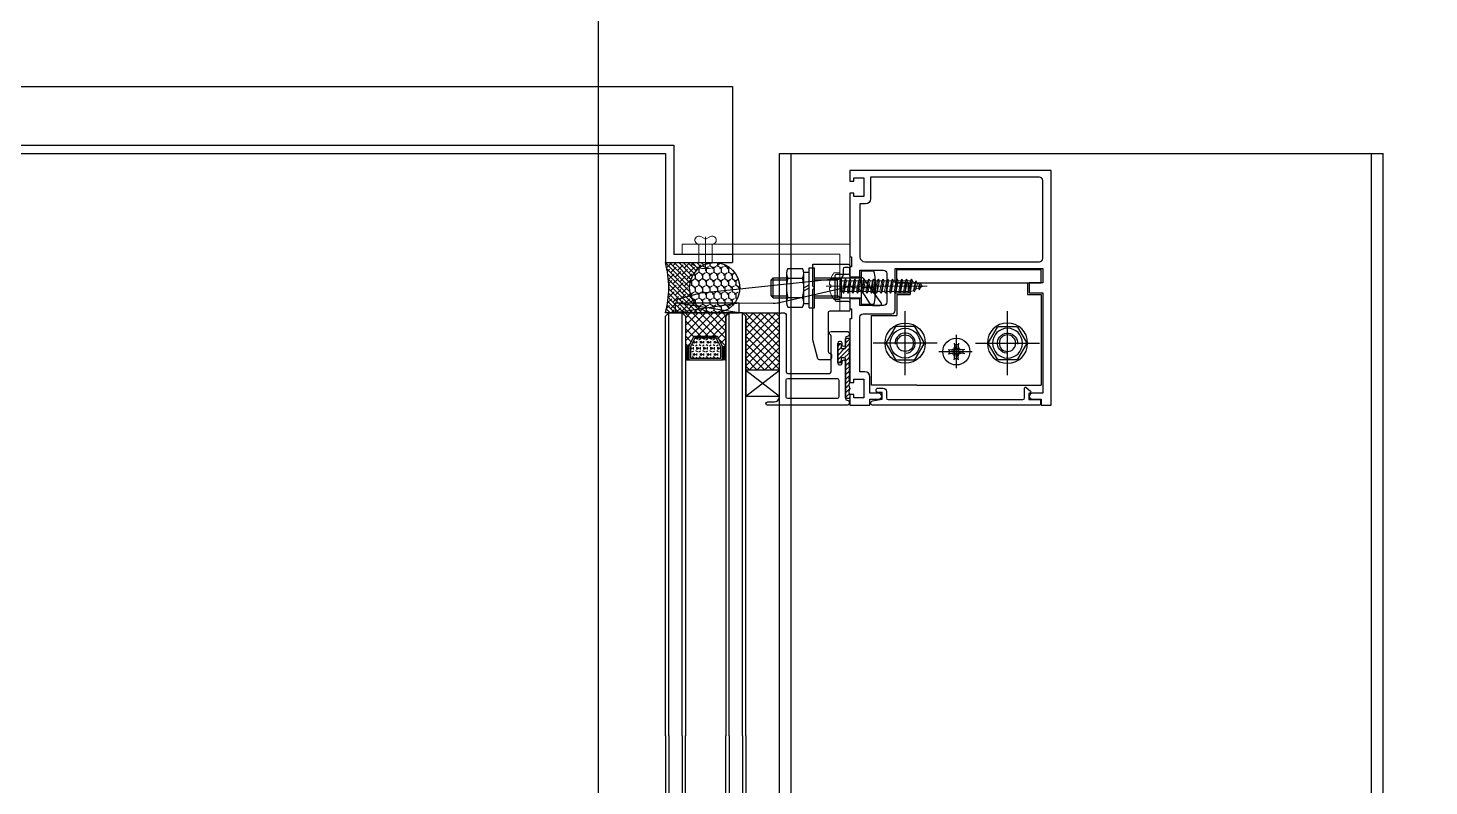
# Model space of a CAD drawing. Extents: x 6843040 to 15500510, y -6507076 to -4940511.
# Drawn here: x 7687788.1 to 7688205.8, y -6176292.4 to -6176066.5 of the extents above; entities that cross this region are included whole.
import ezdxf

# ---------------------------------------------------------------- set-up
doc = ezdxf.new("R2010")
doc.units = 0
doc.header["$LTSCALE"] = 1000
doc.header["$MEASUREMENT"] = 0
for name, pattern in [('CENTER', [50.800000000000004, 31.75, -6.35, 6.35, -6.35]), ('CONTINOUS', [0]), ('HIDDEN', [0.375, 0.25, -0.125])]:
    doc.linetypes.add(name, pattern=pattern)
for name, color, linetype in [('-07B2-附件', 8, 'Continuous'), ('1', 1, 'Continuous'), ('CENTER中心线层', 1, 'CENTER'), ('FASTENER紧固件', 2, 'Continuous'), ('FRSTENER紧固件', 2, 'Continuous'), ('GC', 3, 'Continuous'), ('LT-dim 20', 253, 'Continuous'), ('LT-dim 8', 253, 'Continuous'), ('LT-Fill-玻璃1', 14, 'Continuous'), ('LT-中线', 6, 'Continuous'), ('LT-玻璃', 4, 'Continuous'), ('LT-细线', 1, 'Continuous'), ('LT-铝板', 31, 'Continuous'), ('PJ', 25, 'Continuous'), ('XC', 61, 'Continuous'), ('ZX', 1, 'CENTER'), ('密封胶填充', 111, 'Continuous'), ('批荡层', 213, 'Continuous'), ('泡沫棒填充', 71, 'Continuous'), ('钢立柱规格布置', 2, 'Continuous')]:
    doc.layers.add(name, color=color, linetype=linetype)
for name, color, linetype, lineweight in [('002CEN', 1, 'CENTER', 13), ('003DOT', 253, 'HIDDEN', 13), ('009CON', 6, 'CONTINOUS', 15), ('LB', 31, 'CONTINOUS', 20)]:
    doc.layers.add(name, color=color, linetype=linetype, lineweight=lineweight)
pattern_1 = [(224.9999999999999, (1679562.560613633, -289717.7450616644), (0.2245064030267287, -0.2245064030267291), []), (314.9999999999999, (1679562.560613633, -289717.7450616644), (0.2245064030267291, 0.2245064030267286), [])]
pattern_2 = [(360, (1679562.560613633, -289717.7450616644), (9.680894054106727e-16, 1.0448594), [0.60325, -1.2065]), (119.9999999999999, (1679562.560613633, -289717.7450616644), (-0.9048747837829667, -0.5224296999999988), [0.6032499999999971, -1.206499999999994]), (59.99999999999992, (1679563.163863633, -289717.7450616644), (-0.9048747837829658, 0.5224297000000009), [0.60325, -1.2065])]
pattern_3 = [(224.9999999999999, (1679562.560613633, -289717.7450616644), (1.122532015133643, -1.122532015133645), []), (314.9999999999999, (1679562.560613633, -289717.7450616644), (1.122532015133645, 1.122532015133643), [])]

# ---------------------------------------------------------------- blocks, each defined once
blk = doc.blocks.new('LT-BLK-20221110170712', base_point=(70366.62048334633, 148976.2082412609))
at = {"layer": 'LT-铝板'}
blk.add_lwpolyline([(70377.32049983303, 148988.7082412522), (70366.82049983303, 148988.7082412522, 0.414213562373095), (70366.32049983303, 148988.2082412522), (70366.32049983303, 148986.2082412522, 0.414213562370964), (70366.82049983309, 148985.7082412522), (70370.32049983303, 148985.7082412522, -0.4142135623718773), (70370.82049983303, 148985.2082412522), (70370.82049983303, 148981.7082412522), (70370.82049983303, 148978.2082412522, -0.414213562373095), (70370.32049983303, 148977.7082412522), (70366.82049983303, 148977.7082412522, 0.414213562373095), (70366.32049983303, 148977.2082412522), (70366.32049983303, 148975.2082412522, 0.4142135623709637), (70366.82049983303, 148974.7082412522), (70372.32049983303, 148974.7082412522, -0.4142139954914797), (70372.82049983303, 148974.2082405128), (70372.82048282732, 148962.7082296237, -0.4142135623509851), (70372.32048282732, 148962.2082296237, 0.4142135623589767), (70371.82048282732, 148961.7082296237), (70371.82048282726, 148960.7082296237, 0.4142135623560463), (70372.32048282726, 148960.2082296237), (70375.32912417874, 148960.2082296237, 0.3394542588617528), (70375.81208709185, 148960.578820101), (70377.32048282726, 148966.2082296237), (70377.32049983303, 148981.2082412578), (70376.82049983303, 148981.7082412578), (70377.32049983303, 148982.2082412578)], format="xyb", close=True, dxfattribs=at)
blk = doc.blocks.new('LT-BLK-20221110170731', base_point=(70370.0773481904, 148951.2713370427))
at = {"layer": 'LT-铝板'}
for points in [[(70391.52048334572, 148949.7082412609, 0.414213562373095), (70391.02048334572, 148950.2082412609), (70389.02048334572, 148950.2082412609, -0.414213562373095), (70387.52048334572, 148951.7082412609), (70387.52048091497, 148976.208241261, 0.414213562373095), (70387.02048091497, 148976.708241261), (70386.02048091497, 148976.708241261, 0.414213562373095), (70385.52048091497, 148976.208241261), (70385.52048334572, 148959.2082412609, -0.414213562373095), (70385.02048334572, 148958.7082412609), (70372.62048334628, 148958.7082412609, -0.414213562373095), (70372.12048334628, 148959.2082412609), (70372.12048334628, 148969.8422158572, -0.2679491924311048), (70372.37048334628, 148970.2752285591, 0.267949192431174), (70372.62048334628, 148970.7082412609), (70372.62048334628, 148970.7082412609, 0.414213562373095), (70372.12048334628, 148971.2082412609), (70367.37048334628, 148971.2082412609, 0.414213562373095), (70366.62048334628, 148970.4582412609), (70366.62048334628, 148970.4582412609, 0.4025426732437422), (70367.34048334602, 148969.7088415011, -0.4025426732436533), (70367.82048334647, 148969.2092416613), (70367.82048334647, 148967.2082412609, 0.414213562373095), (70368.32048334647, 148966.7082412609, 0.414213562373095), (70368.82048334647, 148967.2082412609), (70368.82048334647, 148967.7082412609, -0.414213562373095), (70369.32048334647, 148968.2082412609), (70369.62048334628, 148968.2082412609, -0.4142135623733614), (70370.12048334628, 148967.7082412609), (70370.12048334628, 148961.7082412609, -0.414213562373095), (70369.62048334628, 148961.2082412609), (70369.32048334647, 148961.2082412609, -0.414213562373095), (70368.82048334647, 148961.7082412609), (70368.82048334647, 148962.2082412609, 0.414213562373095), (70368.32048334647, 148962.7082412609), (70368.32048334647, 148962.7082412609, 0.414213562373095), (70367.82048334647, 148962.2082412609), (70367.82048334647, 148951.2072408605, -0.4025426732437193), (70367.34048334602, 148950.7076410207, 0.4025426732436966), (70366.62048334628, 148949.9582412609, 0.414213562373095), (70367.37048334628, 148949.2082412609), (70391.02048334572, 148949.2082412609, 0.414213562373095)], [(70385.02047205158, 148951.2082412609, 0.414213562373095), (70385.52047205158, 148951.7082412609), (70385.52047205158, 148956.7082412609, 0.414213562373095), (70385.02047205158, 148957.2082412609), (70370.32048334647, 148957.2082412609, 0.4142135623730995), (70369.82048334647, 148956.7082412609), (70369.82048334647, 148951.7082412609, 0.414213562373095), (70370.32048334647, 148951.2082412609)]]:
    blk.add_lwpolyline(points, format="xyb", close=True, dxfattribs=at)
blk = doc.blocks.new('LT-BLK-20221110171121', base_point=(70395.52049771605, 148950.2080412609))
at = {"layer": '1'}
h = blk.add_hatch(dxfattribs=at)
h.set_pattern_fill('ANSI37', color=252, scale=0.5, angle=-180, style=0)
h.set_pattern_definition([(315, (70258.95784844276, 147994.0746522094), (-1.122532015133644, -1.122532015133645), []), (225, (70258.95784844276, 147994.0746522094), (-1.122532015133645, 1.122532015133644), [])])
h.paths.add_polyline_path([(70387.52049771603, 148973.7066654017), (70387.52049771603, 148956.7066654017), (70397.52049771603, 148956.7066654017), (70397.52049771603, 148973.7066654017)])
at = {"layer": '1', "color": 252}
for p, q in [((70397.52049771603, 148948.9066654017), (70387.52049771603, 148956.7066654017)), ((70397.52049771603, 148956.7066654017), (70387.52049771603, 148948.9066654017)), ((70397.52049771603, 148948.9066654017), (70387.52049771603, 148956.7066654017)), ((70397.52049771603, 148956.7066654017), (70387.52049771603, 148948.9066654017))]:
    blk.add_line(p, q, dxfattribs=at)
at = {"layer": 'LT-细线'}
for points in [[(70397.52049771603, 148972.7066654017), (70398.52049771603, 148973.7066654017), (70387.52049771603, 148973.7066654017)], [(70397.52049771603, 148972.7066654017), (70397.52049771603, 148948.9066654017), (70387.52049771603, 148948.9066654017), (70387.52049771603, 148973.7066654017)], [(70387.52049771603, 148956.7066654017), (70397.52049771603, 148956.7066654017)]]:
    blk.add_lwpolyline(points, dxfattribs=at)
blk = doc.blocks.new('LT-BLK-20221110170740', base_point=(70370.12048334633, 148964.708241261))
at = {"layer": 'LT-细线', "lineweight": 25}
blk.add_lwpolyline([(70366.52048334634, 148952.208241261), (70366.52048334634, 148951.4082412609, 0.414213562373095), (70366.72048334633, 148951.208241261), (70367.62048334634, 148951.208241261, 0.4142135623732163), (70367.82048334634, 148951.4082412609), (70367.82048334634, 148963.1582412609, -0.414213562373095), (70367.97048334633, 148963.308241261), (70369.02048334634, 148963.308241261, -0.4874037778461285), (70369.12048334634, 148963.1582412609), (70369.12048334634, 148961.958241261, 0.414213562373095), (70369.27048334634, 148961.808241261), (70369.97048334633, 148961.808241261, 0.414213562373095), (70370.12048334634, 148961.958241261), (70370.12048334634, 148967.458241261, 0.414213562373095), (70369.97048334633, 148967.608241261), (70369.27048334634, 148967.608241261, 0.414213562373095), (70369.12048334634, 148967.458241261), (70369.12048334634, 148966.2582412609, -0.4874037778466969), (70369.02048334634, 148966.108241261), (70367.97048334633, 148966.108241261, -0.414213562373095), (70367.82048334634, 148966.2582412609), (70367.82048334634, 148969.0082412609, 0.414213562373095), (70367.62048334634, 148969.208241261), (70366.72048334633, 148969.208241261, 0.414213562373095), (70366.52048334634, 148969.0082412609), (70366.52048334634, 148968.208241261, -0.2871565913622846), (70366.52048334634, 148966.208241261, -0.2871565913622156), (70366.52048334634, 148964.208241261, -0.2871565913622151), (70366.52048334634, 148962.208241261, -0.2871565913622846), (70366.52048334634, 148960.208241261, -0.2871565913622846), (70366.52048334634, 148958.208241261, -0.2871565913622846), (70366.52048334634, 148956.208241261, -0.2871565913622846), (70366.52048334634, 148954.208241261, -0.2871565913622846)], format="xyb", close=True, dxfattribs=at)
blk = doc.blocks.new('LT-BLK-20221110170832', base_point=(70370.12048334634, 148964.708241261))
at = {"layer": '1'}
h = blk.add_hatch(dxfattribs=at)
h.set_pattern_fill('ANSI31', color=252, scale=0.3, angle=-180, style=0)
h.set_pattern_definition([(315.0000000000001, (69125.05354900184, 144959.7554935077), (-0.6735192090801865, -0.6735192090801874), [])])
h.paths.add_polyline_path([(70367.82048334634, 148963.1582412609, -0.4142135623739831), (70367.97048334633, 148963.308241261), (70369.02048334634, 148963.308241261, -0.487403777848204), (70369.12048334634, 148963.1582412609), (70369.12048334634, 148961.958241261, 0.4142135623730951), (70369.27048334634, 148961.808241261), (70369.97048334633, 148961.808241261, 0.4142135623730951), (70370.12048334634, 148961.958241261), (70370.12048334634, 148967.458241261, 0.4142135623739831), (70369.97048334633, 148967.608241261), (70369.27048334634, 148967.608241261, 0.4142135623730951), (70369.12048334634, 148967.458241261), (70369.12048334634, 148966.2582412609, -0.4874037778455901), (70369.02048334634, 148966.108241261), (70367.97048334633, 148966.108241261, -0.4142135623730951), (70367.82048334634, 148966.2582412609), (70367.82048334634, 148969.0082412609, 0.4142135623730951), (70367.62048334634, 148969.208241261), (70366.72048334633, 148969.208241261, 0.4142135623730951), (70366.52048334634, 148969.0082412609), (70366.52048334634, 148968.208241261, -0.2871565913622846), (70366.52048334634, 148966.208241261, -0.2871565913622156), (70366.52048334634, 148964.208241261, -0.2871565913622151), (70366.52048334634, 148962.208241261, -0.2871565913622846), (70366.52048334634, 148960.208241261, -0.2871565913622846), (70366.52048334634, 148958.208241261, -0.2871565913622846), (70366.52048334634, 148956.208241261, -0.2871565913622846), (70366.52048334634, 148954.208241261, -0.2871565913622846), (70366.52048334634, 148952.208241261), (70366.52048334634, 148951.4082412609, 0.414213562373095), (70366.72048334633, 148951.208241261), (70367.62048334634, 148951.208241261, 0.4142135623732164), (70367.82048334634, 148951.4082412609)])
at = {"layer": 'LT-细线'}
blk.add_blockref('LT-BLK-20221110170740', (70370.12048334633, 148964.708241261), dxfattribs=at)
blk = doc.blocks.new('LT-耐候密封胶缝')
at = {"layer": '密封胶填充'}
h = blk.add_hatch(dxfattribs=at)
h.set_pattern_fill('ANSI38', color=8, scale=0.04, angle=180, style=0)
h.set_pattern_definition([(225, (-9.094947017729282e-13, 5.820766091346741e-11), (0.04490128060534575, -0.04490128060534577), []), (315, (-9.094947017729282e-13, 5.820766091346741e-11), (0.1347038418160373, -0.04490128060534579), [0.15875, -0.09524999999999999])])
edge = h.paths.add_edge_path()
edge.add_line((0.4999999999990905, -1), (0.4999999999990903, -0.01966673684918463))
edge.add_arc((4.278217602404766e-07, 1.798028991906904), 1.885210156581904, 254.6198170668605, 285.38015596169396, ccw=False)
edge.add_line((-0.5000000000009095, -0.01966650143731385), (-0.5000000000319533, -0.9999999999643879))
edge.add_arc((-1.637090463191271e-11, -1), 0.5000000000155217, 0, 180, ccw=False)
at = {"layer": '泡沫棒填充'}
h = blk.add_hatch(dxfattribs=at)
h.set_pattern_fill('HONEY', color=8, scale=0.02666666666666666, angle=180, style=0)
h.set_pattern_definition([(180, (104.5532869425351, -12.93409662204795), (-0.127, -0.07332346666666664), [0.08466666666666667, -0.1693333333333333]), (299.9999999999999, (104.5532869425351, -12.93409662204795), (0.1269999848268748, -0.07332349294729043), [0.08466666666666663, -0.1693333333333333]), (240, (104.5532869425351, -12.93409662204795), (-1.517312520979541e-08, -0.146646959613957), [-0.1693333333333333, 0.08466666666666667])])
h.paths.add_polyline_path([(0.4999999999990905, -1.000000093015842, -1), (-0.5000000000009095, -0.9999999069259502, -1)])
at = {"layer": 'LT-细线'}
for points in [[(-0.5000000000009095, -0.9999999999417923), (-0.5000000000009095, -0.01966650143731385)], [(0.4999999999990905, -0.01966673682909459), (0.4999999999990905, -0.9999999999417923)]]:
    blk.add_lwpolyline(points, dxfattribs=at)
blk.add_lwpolyline([(-0.500000000007276, -0.01966650143731385, 0.1350290909618399), (0.4999999999918145, -0.01966673682909459, 0.1350290909618399)], format="xyb", dxfattribs=at)
blk.add_circle((-9.094947017729282e-13, -0.9999999999417923), 0.4999999999999999, dxfattribs=at)
blk = doc.blocks.new('*U237')
at = {"layer": '-07B2-附件', "color": 6, "lineweight": -3}
for p, q in [((-5, 3.613248654052313), (-5, 4.242850545289081e-13)), ((5, 3.046229635755598e-14), (-5, 4.242850545289081e-13)), ((-3, -13.9999940222101), (-3.000000000003638, 4.547473508864641e-13)), ((0, 3.613248654052313), (0, 4.547473508864641e-13)), ((0, 3.613248654052313), (0, 4.547473508864641e-13)), ((3, -13.9999940222101), (3, 0)), ((5, 3.613248654052313), (5, 3.046229635755598e-14)), ((-3.000000000003638, -6), (-2.400000000005093, -7.19999999999709)), ((2.999999999996362, -6), (-3.000000000003638, -6)), ((2.999999999996362, -7.19999999999709), (-3.000000000003638, -7.19999999999709)), ((-2.400000000001455, -13.9999940222101), (-2.400000000001455, -7.200000000000728)), ((2.999999999996362, -6), (2.399999999997817, -7.19999999999709)), ((2.399999999997817, -13.9999940222101), (2.399999999997817, -7.200000000000728)), ((6, -13.9999940222101), (-6, -13.9999940222101)), ((-6, -15.59999402221047), (-6, -13.9999940222101)), ((6, -15.59999402221047), (-6, -15.59999402221047)), ((-4.649999999997817, -17.19999402221083), (-4.649999999997817, -15.59999402221047)), ((0.004862939065787941, -17.19999402221083), (-0.9188974916360166, -15.59999402221047)), ((0.9237604307018046, -17.19999402221083), (0, -15.59999402221047)), ((4.649999999997817, -17.19999402221083), (4.649999999997817, -15.59999402221047)), ((6, -15.59999402221047), (6, -13.9999940222101)), ((-5.768639752830495, -22.01324267626251), (-5.768639752830495, -17.58674536815897)), ((4.649999999997817, -17.19999402221083), (-4.649999999997817, -17.19999402221083)), ((3.901069350929902, -17.19999402221083), (-3.901069350929902, -17.19999402221083)), ((-2.881888406882354, -22.01324267626251), (-2.881888406882354, -17.58674536815897)), ((2.891614285013929, -22.01324267626251), (2.891614285013929, -17.58674536815897)), ((5.778365630962071, -22.01324267626251), (5.778365630962071, -17.58674536815897)), ((-4.325264079856424, -22.39999402221065), (4.334989957988, -22.39999402221065)), ((-3, -26.39999402221201), (-3, -22.39999402221065)), ((-2.399999999997817, -26.99999402221056), (-2.399999999997817, -22.39999402221065)), ((2.399999999997817, -26.99999402221056), (2.399999999997817, -22.39999402221065)), ((3, -26.39999402221201), (3, -22.39999402221065)), ((3, -26.39999402221201), (-3, -26.39999402221201)), ((-3, -26.39999402221201), (-2.399999999997817, -26.99999402221056)), ((2.399999999997817, -26.99999402221056), (-2.399999999997817, -26.99999402221056)), ((3, -26.39999402221201), (2.399999999997817, -26.99999402221056))]:
    blk.add_line(p, q, dxfattribs=at)
blk.add_lwpolyline([(-2.5, 4.081246944558599), (2.499999999999998, 4.081246944558599)], dxfattribs=at)
for centre, radius, start, end in [((-2.5, -2.830127018922105), 6.911373963480704, 68.7939768869991, 111.2060231130009), ((2.5, -2.830127018922105), 6.911373963480704, 68.79397688699912, 111.2060231130009), ((-4.325264079856424, -20.08674536815897), 2.886751345948142, 60.00000000000272, 119.9999999999973), ((0.004862939065787941, -28.16687238708028), 10.96687836486947, 74.73851957507969, 105.2614804249203), ((4.334989957988, -20.08674536815897), 2.886751345948142, 60.00000000000272, 119.9999999999973), ((-4.325264079856424, -19.51324267626251), 2.886751345948142, 240.0000000000027, 299.9999999999973), ((0.004862939065787941, -11.4331156573412), 10.96687836486941, 254.7385195750797, 285.2614804249203), ((4.334989957988, -19.51324267626251), 2.886751345948142, 240.0000000000027, 299.9999999999973)]:
    blk.add_arc(centre, radius, start, end, dxfattribs=at)
blk = doc.blocks.new('*U167')
at = {"layer": 'CENTER中心线层', "ltscale": 3}
for p, q in [((-3.552713678800501e-15, 4.992010588861657), (-3.552713678800501e-15, -4.976730550326725)), ((5.225386202088316, 4.547473508864641e-13), (-4.694783167004388, 4.547473508864641e-13))]:
    blk.add_line(p, q, dxfattribs=at)
at = {"layer": 'FASTENER紧固件'}
for p, q in [((-2.484210516999994, 0.6496240577147656), (-0.6306917197086612, 0.3848356581017036)), ((-2.063157886999996, 0.5894736820004454), (-2.063157886999996, -0.5894736819995359)), ((-1.557451118354326, 0.5172298579082337), (-0.7854010318736009, 0.7854010318740539)), ((-0.5172298579077825, 1.557451118354778), (-0.7854010318736009, 0.7854010318740539)), ((-0.7854010318736009, 0.7854010318740539), (-0.4482178549230547, 0.4482178549235307)), ((-0.6496240577143126, 2.484210517000468), (-0.3848356581012524, 0.6306917197091355)), ((-0.6306917197086612, 0.3848356581017036), (-0.4482178549230547, 0.4482178549235307)), ((-0.6306917197086612, -0.3848356581007941), (-0.6306917197086612, 0.3848356581017036)), ((0.5894736819999871, 2.063157887000468), (-0.5894736819999942, 2.063157887000468)), ((-0.4482178549230547, 0.4482178549235307), (-0.3848356581012524, 0.6306917197091355)), ((-0.3848356581012524, 0.6306917197091355), (0.3848356581012453, 0.6306917197091586)), ((0.6496240577143055, 2.484210517000468), (0.3848356581012453, 0.6306917197091586)), ((0.3848356581012453, 0.6306917197091586), (0.4482178549230973, 0.4482178549235307)), ((0.7854010318735938, 0.7854010318740539), (0.4482178549230973, 0.4482178549235307)), ((0.4482178549230973, 0.4482178549235307), (0.6306917197087003, 0.3848356581017036)), ((0.5172298579077754, 1.557451118354778), (0.7854010318735938, 0.7854010318740539)), ((2.484210516999987, 0.6496240577147656), (0.6306917197087003, 0.3848356581017036)), ((0.6306917197087003, 0.3848356581017036), (0.6306917197087003, -0.3848356581007941)), ((1.557451118354368, 0.5172298579082337), (0.7854010318735938, 0.7854010318740539)), ((2.063157886999988, 0.5894736820004454), (2.063157886999988, -0.5894736819995359)), ((-2.484210516999994, -0.6496240577138312), (-0.6306917197086612, -0.3848356581007941)), ((-1.557451118354326, -0.5172298579073011), (-0.7854010318736009, -0.7854010318731195)), ((-0.7854010318736009, -0.7854010318731195), (-0.4482178549230547, -0.4482178549225964)), ((-0.5172298579077825, -1.557451118353869), (-0.7854010318736009, -0.7854010318731195)), ((-0.6496240577143126, -2.484210516999536), (-0.3848356581012524, -0.630691719708226)), ((-0.4482178549230547, -0.4482178549226212), (-0.6306917197086612, -0.3848356581007941)), ((0.5894736819999871, -2.063157886999536), (-0.5894736819999942, -2.063157886999536)), ((-0.3848356581012524, -0.630691719708226), (-0.4482178549230547, -0.4482178549226212)), ((0.3848356581012453, -0.630691719708226), (-0.3848356581012524, -0.630691719708226)), ((0.4482178549230973, -0.4482178549226212), (0.3848356581012453, -0.630691719708226)), ((0.6496240577143055, -2.484210516999536), (0.3848356581012453, -0.630691719708226)), ((0.6306917197087003, -0.3848356581007941), (0.4482178549230973, -0.4482178549226212)), ((0.7854010318735938, -0.7854010318731195), (0.4482178549230973, -0.4482178549225964)), ((0.5172298579077754, -1.557451118353869), (0.7854010318735938, -0.7854010318731195)), ((2.484210516999987, -0.6496240577138312), (0.6306917197087003, -0.3848356581007941)), ((1.557451118354368, -0.5172298579073011), (0.7854010318735938, -0.7854010318731195))]:
    blk.add_line(p, q, dxfattribs=at)
blk.add_circle((-3.552713678800501e-15, 4.547473508864641e-13), 3.999999985, dxfattribs=at)
blk = doc.blocks.new('M6-W-F')
at = {"layer": 'PJ', "extrusion": (0.8660254037844343, -0.5000000000000075, 0)}
for p, q in [((-3.015398836967506, 4.777176009287814), (-5.644855200876009, 0.222823990714005)), ((3.015398836968416, -4.777176009285995), (5.644855200876918, -0.2228239907121861))]:
    blk.add_line(p, q, dxfattribs=at)
at = {"layer": 'PJ', "extrusion": (0, 1, 0)}
for p, q in [((2.629456363908503, 4.999999999999545), (-2.629456363907593, 4.999999999999545)), ((-2.629456363907593, -5.000000000000455), (2.629456363908503, -5.000000000000455))]:
    blk.add_line(p, q, dxfattribs=at)
at = {"layer": 'PJ', "extrusion": (0.8660254037844343, 0.5000000000000075, 0)}
for p, q in [((5.644855200876918, 0.222823990714005), (3.015398836968416, 4.777176009287814)), ((-5.644855200876009, -0.2228239907121861), (-3.015398836967506, -4.777176009285995))]:
    blk.add_line(p, q, dxfattribs=at)
at = {"layer": 'PJ'}
for radius in [6, 4.45, 2.4585]:
    blk.add_circle((0, -4.547473508864641e-13), radius, dxfattribs=at)
for centre, radius, start, end in [((-2.728484105318785e-11, 4.865796654485166e-11), 5.649251345892194, 117.7394903959218, 122.2605096040955), ((2.91038304567337e-11, 5.093170329928398e-11), 5.649251345889367, 57.73949039590452, 62.26050960407822), ((3.637978807091713e-12, -4.547473508864641e-13), 5.649251345951296, 177.7394903959389, 182.260509604061), ((0, -4.547473508864641e-13), 3.000000000000014, 275.7295779513202, 185.7295779512917), ((0, -4.547473508864641e-13), 5.649251345948583, 357.739490395939, 2.260509604061063), ((-2.91038304567337e-11, -5.138645065017045e-11), 5.649251345889218, 237.7394903959045, 242.2605096040782), ((2.728484105318785e-11, -4.956746124662459e-11), 5.649251345892106, 297.7394903959218, 302.2605096040955)]:
    blk.add_arc(centre, radius, start, end, dxfattribs=at)
at = {"layer": 'ZX', "ltscale": 0.6, "extrusion": (1, 0, 0)}
blk.add_line((0, -9.525000000000091), (0, 9.525000000000091), dxfattribs=at)
at = {"layer": 'ZX', "ltscale": 0.6, "extrusion": (0, 1, 0)}
blk.add_line((9.524999999999636, -4.547473508864641e-13), (-9.524999999999636, -4.547473508864641e-13), dxfattribs=at)
blk = doc.blocks.new('LT-BLK-20240527212027', base_point=(-4578.664180241147, 6644.87405911088))
at = {"layer": 'LT-中线', "ltscale": 10}
for p, q in [((-4558.164180241525, 6648.87405911088), (-4601.164180241525, 6648.87405911088)), ((-4601.164180241525, 6644.87405911088), (-4601.164180241525, 6648.87405911088)), ((-4558.164180241525, 6644.87405911088), (-4558.164180241525, 6648.87405911088)), ((-4558.164180241525, 6644.87405911088), (-4601.164180241525, 6644.87405911088)), ((-4597.164180241525, 6641.37405911088), (-4601.164180241525, 6641.37405911088)), ((-4601.164180241525, 6641.37405911088), (-4601.164180241525, 6614.37405911088)), ((-4597.164180241525, 6644.87405911088), (-4597.164180241525, 6641.37405911088)), ((-4562.164180241525, 6644.87405911088), (-4562.164180241525, 6641.37405911088)), ((-4558.164180241525, 6641.37405911088), (-4562.164180241525, 6641.37405911088)), ((-4558.164180241525, 6641.37405911088), (-4558.164180241525, 6635.12405911088)), ((-4550.664180241525, 6635.12405911088), (-4558.164180241525, 6635.12405911088)), ((-4550.664180241525, 6614.37405911088), (-4550.664180241525, 6635.12405911088)), ((-4564.164180241525, 6614.37405911088), (-4601.164180241525, 6614.37405911088)), ((-4564.164180241525, 6614.37405911088), (-4550.664180241525, 6614.37405911088))]:
    blk.add_line(p, q, dxfattribs=at)
at = {"layer": 'FRSTENER紧固件', "xscale": -1, "rotation": 180}
blk.add_blockref('*U167', (-4575.914180241525, 6624.37405911088), dxfattribs=at)
at = {"layer": 'PJ'}
blk.add_blockref('M6-W-F', (-4591.164180241525, 6626.87405911088), dxfattribs=at)
at = {"layer": 'PJ', "xscale": -1}
blk.add_blockref('M6-W-F', (-4560.664180241525, 6626.87405911088), dxfattribs=at)
blk = doc.blocks.new('LT-BLK-20240527212049', base_point=(-4575.84055958598, 6610.87405911088))
at = {"layer": 'LT-铝板'}
blk.add_lwpolyline([(-4552.614180241129, 6614.674059110839, 0.9999999999999781), (-4552.614180241129, 6615.974059110842), (-4554.064180241126, 6615.974059110842, 0.4142135623730909), (-4555.064180241126, 6614.974059110842), (-4555.064180241126, 6613.074059110819, -0.414213562373095), (-4555.564180241126, 6612.574059110819), (-4595.764180241102, 6612.574059110819, -0.414213562373095), (-4596.264180241102, 6613.074059110819), (-4596.264180241105, 6615.974059110878, 0.6546490210897676), (-4596.768177377387, 6616.194025400087), (-4598.018177377387, 6615.034773128864, 0.5049014365163574), (-4597.964180241106, 6614.554999218519), (-4597.564180241105, 6614.324059110841), (-4597.564180241105, 6612.574059110826), (-4600.664180241143, 6612.574059110826, 0.414213562373095), (-4600.964180241142, 6612.27405911083), (-4600.964180241142, 6611.174059110883, 0.414213562373095), (-4600.664180241143, 6610.87405911088), (-4551.016938930818, 6610.87405911088, 0.9163311740174243), (-4550.903588573889, 6612.169659619103), (-4553.764180241131, 6612.674059110832), (-4553.764180241131, 6614.674059110839)], format="xyb", close=True, dxfattribs=at)
blk = doc.blocks.new('LT-BLK-20240528090141', base_point=(2057.884289735099, 290.4643163185102))
at = {"layer": 'XC'}
blk.add_line((2100.521460326388, 295.5565441650397), (2059.246032482013, 291.157918470446), dxfattribs=at)
blk.add_lwpolyline([(2100.521460326388, 295.5565441650397), (2107.598396928981, 297.4115739731642, 0.3408729095245034), (2107.971445459872, 297.8951888245356), (2107.971445459872, 298.0565441650397, 0.414213562373095), (2107.471445459872, 298.5565441650397), (2079.194397276267, 298.6563442472834, 0.05767236010579713), (2076.910394750535, 298.3920174373197), (2057.512530270964, 293.841251342441, -0.3256371831785478), (2052.087130647153, 296.1298441565596), (2050.467850651592, 298.819012715423, 0.2664943615576946), (2049.60455374606, 299.314316318545), (2047.434298091568, 299.314316318545, 0.6132373631902558), (2047.03016295936, 298.5199104846106), (2052.234745760448, 291.3755046506412, 0.2397431683859067), (2053.043016024865, 290.9643163185101), (2055.884289734997, 290.9643163185101, -0.4142135623730867), (2056.384289734997, 290.4643163185101), (2056.384289734997, 288.4643163185101, 0.414213562373095), (2056.884289734997, 287.9643163185101), (2057.884289734997, 287.9643163185101, 0.4142135623736361), (2058.384289734997, 288.4643163185101), (2058.384289734997, 290.1675221194746, -0.3741482183889679), (2059.246032482013, 291.157918470446)], format="xyb", dxfattribs=at)
blk = doc.blocks.new('LT-BLK-20240528090345', base_point=(1986.379703145828, 298.6239259313668))
at = {"layer": 'LT-细线'}
blk.add_lwpolyline([(1986.384471221259, 301.5641339495196), (1986.379703145828, 298.6239259313668), (2005.471445459974, 298.5565441650397), (2005.47630374423, 301.5585150414276), (1986.384471221259, 301.5641339495196), (2005.471445459974, 298.5565441650397), (1986.379703145828, 298.6239259313668), (2005.47630374423, 301.5585150414276)], dxfattribs=at)
blk = doc.blocks.new('LT-BLK-20240910160700', base_point=(-5089123.43131763, -205701.589336378))
at = {"layer": 'LT-铝板'}
for points in [[(-5089076.93131763, -205700.089336378), (-5089076.93131763, -205695.839336378), (-5089120.93131763, -205695.839336378), (-5089120.93131763, -205700.089336378), (-5089116.93131763, -205700.089336378), (-5089116.93131763, -205703.089336378), (-5089120.93131763, -205703.089336378), (-5089120.93131763, -205732.9893363779), (-5089117.831317631, -205732.9893363782, -0.9999999999999999), (-5089117.831317631, -205734.789336378), (-5089120.43131763, -205734.789336378), (-5089120.43131763, -205736.589336378), (-5089123.43131763, -205736.589336378), (-5089123.43131763, -205666.589336378), (-5089063.43131763, -205666.589336378), (-5089063.43131763, -205669.839336378), (-5089064.63131763, -205669.839336378), (-5089064.63131763, -205668.789336378), (-5089067.63131763, -205668.789336378), (-5089067.63131763, -205674.3893363781), (-5089064.63131763, -205674.3893363781), (-5089064.63131763, -205673.339336378), (-5089063.43131763, -205673.339336378), (-5089063.43131763, -205687.089336378), (-5089063.43131763, -205687.089336378), (-5089063.43131763, -205690.089336378), (-5089063.43131763, -205690.089336378), (-5089063.43131763, -205692.339336378), (-5089063.93131763, -205692.339336378), (-5089063.93131763, -205695.339336378), (-5089063.43131763, -205695.339336378), (-5089063.43131763, -205698.339336378), (-5089066.43131763, -205698.339336378), (-5089066.43131763, -205696.339336378), (-5089073.43131763, -205696.339336378, 0.414213562373095), (-5089074.43131763, -205697.339336378), (-5089074.43131763, -205705.839336378, 0.414213562373095), (-5089073.43131763, -205706.839336378), (-5089066.43131763, -205706.839336378), (-5089066.43131763, -205704.839336378), (-5089063.43131763, -205704.839336378), (-5089063.43131763, -205707.839336378), (-5089063.93131763, -205707.839336378), (-5089063.93131763, -205710.839336378), (-5089063.43131763, -205710.839336378), (-5089063.43131763, -205729.839336378), (-5089064.63131763, -205729.839336378), (-5089064.63131763, -205728.789336378), (-5089067.63131763, -205728.789336378), (-5089067.63131763, -205734.3893363781), (-5089064.63131763, -205734.3893363781), (-5089064.63131763, -205733.339336378), (-5089063.43131763, -205733.339336378), (-5089063.43131763, -205736.589336378), (-5089069.43131763, -205736.589336378), (-5089069.43131763, -205734.789336378), (-5089072.03131763, -205734.789336378, -0.9999999999999999), (-5089072.03131763, -205732.9893363782), (-5089069.43131763, -205732.9893363779), (-5089069.43131763, -205728.089336378, -0.4142135623730951), (-5089067.93131763, -205726.589336378), (-5089066.43131763, -205726.589336378), (-5089066.43131763, -205710.339336378, 0.414213562373095), (-5089067.43131763, -205709.339336378), (-5089075.93131763, -205709.339336378, -0.4142135623732948), (-5089076.93131763, -205708.339336378), (-5089076.93131763, -205703.089336378), (-5089080.93131763, -205703.089336378), (-5089080.93131763, -205700.089336378)], [(-5089120.93131763, -205692.839336378), (-5089120.93131763, -205669.589336378, -0.414213562373095), (-5089119.93131763, -205668.589336378), (-5089069.63131763, -205668.589336378), (-5089069.63131763, -205675.089336378, 0.4142135623757146), (-5089068.13131763, -205676.589336378), (-5089066.43131763, -205676.589336378), (-5089066.43131763, -205692.339336378, -0.4142135623739082), (-5089067.93131763, -205693.839336378), (-5089119.93131763, -205693.839336378, -0.4142135623728286)]]:
    blk.add_lwpolyline(points, format="xyb", close=True, dxfattribs=at)
blk = doc.blocks.new('*U238')
at = {"layer": '1'}
h = blk.add_hatch(dxfattribs=at)
h.set_pattern_fill('ANSI37', color=252, scale=0.1, angle=-180, style=0)
h.set_pattern_definition(pattern_1)
h.paths.add_polyline_path([(-14.00086452462315, 18.00001763110049), (-14.00086452462315, 17.00001763110049), (-10.00086452462315, 17.00001763110049), (-10.00086452462315, 18.00001763110049)])
h.paths.add_polyline_path([(-14.00086452462315, 7.000017631100491), (-14.00086452462315, 6.000017631100491), (-10.00086452462315, 6.000017631100491), (-10.00086452462315, 7.000017631100491)])
h = blk.add_hatch(dxfattribs=at)
h.set_pattern_fill('ANSI37', color=252, scale=0.5, angle=-180, style=0)
h.set_pattern_definition(pattern_3)
h.paths.add_polyline_path([(-7.000864524623154, 8.50001763110049), (-10.00086452462315, 7.000017631100491), (-10.00086452462315, 6.000017631100491), (-1.000864524623154, 6.000017631100491), (-0.0008432585706543705, 4.999996365222614), (-0.0008603557904791614, 19.00002179987496), (-1.000864524623154, 18.00001763110049), (-10.00086452462315, 18.00001763110049), (-10.00086452462315, 17.00001763110049), (-7.000864524623154, 15.50001763110049)])
h = blk.add_hatch(dxfattribs=at)
h.set_pattern_fill('HEX', color=252, scale=0.19, angle=-360.0000000000001, style=0)
h.set_pattern_definition(pattern_2)
edge = h.paths.add_edge_path()
edge.add_line((-10.11889851349011, 16.50001763110049), (-7.500864524623154, 15.30292986205313))
edge.add_line((-10.11889851325728, 16.50001763110049), (-13.50086452462315, 16.50001763110049))
edge.add_line((-13.50086452462315, 16.50001763110049), (-13.50086452462315, 7.500017631100491))
edge.add_line((-13.50086452462315, 7.500017631100491), (-10.11889851325728, 7.500017631100491))
edge.add_line((-10.11889851325728, 7.500017631100491), (-7.500864524623154, 8.80903462547576))
edge.add_line((-7.500864524623154, 8.80903462547576), (-7.500864524623154, 15.30292986205313))
at = {"color": 253}
for points in [[(-14.00086452462315, 18.00001763110049), (-14.00086452462315, 17.00001763110049), (-10.00086452462315, 17.00001763110049), (-10.00086452462315, 18.00001763110049)], [(-7.000864524623154, 8.50001763110049), (-10.00086452462315, 7.000017631100491), (-14.00086452462315, 7.000017631100491), (-14.00086452462315, 17.00001763110049), (-10.00086452462315, 17.00001763110049), (-7.000864524623154, 15.50001763110049)], [(-7.500864524623154, 15.19100063672522), (-7.500864524623154, 8.80903462547576), (-10.11889851325728, 7.500017631100491), (-13.50086452462315, 7.500017631100491), (-13.50086452462315, 16.50001763110049), (-10.11889851325728, 16.50001763110049)], [(-14.00086452462315, 6.000017631100491), (-14.00086452462315, 7.000017631100491), (-10.00086452462315, 7.000017631100491), (-10.00086452462315, 6.000017631100491)]]:
    blk.add_lwpolyline(points, close=True, dxfattribs=at)
blk.add_lwpolyline([(-10.00086452462315, 6.000017631100491), (-10.00086452462315, 7.000017631100491), (-7.000864524623154, 8.50001763110049), (-7.000864524623154, 15.50001763110049), (-10.00086452462315, 17.00001763110049), (-10.00086452462315, 18.00001763110049), (-1.000864524623154, 18.00001763110049), (-0.000864524623153784, 19.00001763110049), (-0.000864524623153784, 5.000017631100491), (-1.000864524623154, 6.000017631100491), (-10.00086452462315, 6.000017631100491)], dxfattribs=at)
at = {"layer": 'LT-玻璃', "color": 8}
for p, q in [((-190.7472075625657, 23.00001763110049), (-0.0008645246417771091, 23.00001763110049)), ((-190.7472075625471, 19.00001763110049), (-0.000864524623153784, 19.00001763110049)), ((-190.7472075625471, 5), (-0.0008468935226630947, 5)), ((-190.747207562551, 1.000386271683965), (-0.0008468935266137123, 1.000386271683965))]:
    blk.add_line(p, q, dxfattribs=at)
at = {"layer": 'LT-玻璃', "color": 150}
for points in [[(-190.7472075625657, 24.00001763110049), (-1.000864524641777, 24.00001763110049), (-0.0008645246417771091, 23.00001763110049), (-0.000864524623153784, 19.00001763110049), (-1.000864524623154, 18.00001763110049), (-190.7472075625471, 18.00001763110049)], [(-190.747207562551, 0), (-1.000846893526614, 0), (-0.0008468935266137123, 1), (-0.0008468935226630947, 5), (-1.000846893522663, 6), (-190.7472075625471, 6)]]:
    blk.add_lwpolyline(points, dxfattribs=at)
blk = doc.blocks.new('*U239')
at = {"layer": '1'}
h = blk.add_hatch(dxfattribs=at)
h.set_pattern_fill('ANSI37', color=252, scale=0.1, angle=-180, style=0)
h.set_pattern_definition(pattern_1)
h.paths.add_polyline_path([(-14.00086452462315, 18.00001763110049), (-14.00086452462315, 17.00001763110049), (-10.00086452462315, 17.00001763110049), (-10.00086452462315, 18.00001763110049)])
h.paths.add_polyline_path([(-14.00086452462315, 7.000017631100491), (-14.00086452462315, 6.000017631100491), (-10.00086452462315, 6.000017631100491), (-10.00086452462315, 7.000017631100491)])
h = blk.add_hatch(dxfattribs=at)
h.set_pattern_fill('ANSI37', color=252, scale=0.5, angle=-180, style=0)
h.set_pattern_definition(pattern_3)
h.paths.add_polyline_path([(-7.000864524623154, 8.50001763110049), (-10.00086452462315, 7.000017631100491), (-10.00086452462315, 6.000017631100491), (-1.000864524623154, 6.000017631100491), (-0.0008432585706543705, 4.999996365222614), (-0.0008603557904791614, 19.00002179987496), (-1.000864524623154, 18.00001763110049), (-10.00086452462315, 18.00001763110049), (-10.00086452462315, 17.00001763110049), (-7.000864524623154, 15.50001763110049)])
h = blk.add_hatch(dxfattribs=at)
h.set_pattern_fill('HEX', color=252, scale=0.19, angle=-360.0000000000001, style=0)
h.set_pattern_definition(pattern_2)
edge = h.paths.add_edge_path()
edge.add_line((-10.11889851349011, 16.50001763110049), (-7.500864524623154, 15.30292986205313))
edge.add_line((-10.11889851325728, 16.50001763110049), (-13.50086452462315, 16.50001763110049))
edge.add_line((-13.50086452462315, 16.50001763110049), (-13.50086452462315, 7.500017631100491))
edge.add_line((-13.50086452462315, 7.500017631100491), (-10.11889851325728, 7.500017631100491))
edge.add_line((-10.11889851325728, 7.500017631100491), (-7.500864524623154, 8.80903462547576))
edge.add_line((-7.500864524623154, 8.80903462547576), (-7.500864524623154, 15.30292986205313))
at = {"color": 253}
for points in [[(-14.00086452462315, 18.00001763110049), (-14.00086452462315, 17.00001763110049), (-10.00086452462315, 17.00001763110049), (-10.00086452462315, 18.00001763110049)], [(-7.000864524623154, 8.50001763110049), (-10.00086452462315, 7.000017631100491), (-14.00086452462315, 7.000017631100491), (-14.00086452462315, 17.00001763110049), (-10.00086452462315, 17.00001763110049), (-7.000864524623154, 15.50001763110049)], [(-7.500864524623154, 15.19100063672522), (-7.500864524623154, 8.80903462547576), (-10.11889851325728, 7.500017631100491), (-13.50086452462315, 7.500017631100491), (-13.50086452462315, 16.50001763110049), (-10.11889851325728, 16.50001763110049)], [(-14.00086452462315, 6.000017631100491), (-14.00086452462315, 7.000017631100491), (-10.00086452462315, 7.000017631100491), (-10.00086452462315, 6.000017631100491)]]:
    blk.add_lwpolyline(points, close=True, dxfattribs=at)
blk.add_lwpolyline([(-10.00086452462315, 6.000017631100491), (-10.00086452462315, 7.000017631100491), (-7.000864524623154, 8.50001763110049), (-7.000864524623154, 15.50001763110049), (-10.00086452462315, 17.00001763110049), (-10.00086452462315, 18.00001763110049), (-1.000864524623154, 18.00001763110049), (-0.000864524623153784, 19.00001763110049), (-0.000864524623153784, 5.000017631100491), (-1.000864524623154, 6.000017631100491), (-10.00086452462315, 6.000017631100491)], dxfattribs=at)
at = {"layer": 'LT-玻璃', "color": 8}
for p, q in [((-126.0046810443266, 23.00001763110049), (-0.0008645246417771091, 23.00001763110049)), ((-126.0046810443079, 19.00001763110049), (-0.000864524623153784, 19.00001763110049)), ((-126.0046810443079, 5), (-0.0008468935226630947, 5)), ((-126.0046810443119, 1.000386271683965), (-0.0008468935266137123, 1.000386271683965))]:
    blk.add_line(p, q, dxfattribs=at)
at = {"layer": 'LT-玻璃', "color": 150}
for points in [[(-126.0046810443266, 24.00001763110049), (-1.000864524641777, 24.00001763110049), (-0.0008645246417771091, 23.00001763110049), (-0.000864524623153784, 19.00001763110049), (-1.000864524623154, 18.00001763110049), (-126.0046810443079, 18.00001763110049)], [(-126.0046810443119, 0), (-1.000846893526614, 0), (-0.0008468935266137123, 1), (-0.0008468935226630947, 5), (-1.000846893522663, 6), (-126.0046810443079, 6)]]:
    blk.add_lwpolyline(points, dxfattribs=at)
blk = doc.blocks.new('*U247')
at = {"layer": '002CEN', "ltscale": 5}
blk.add_line((-2.470786271884122, -7.1e-15), (7.654912196495848, -7.1e-15), dxfattribs=at)
at = {"layer": '003DOT', "ltscale": 5}
for p, q in [((1.137e-13, 1.999999999999992), (5.500000000000036, 1.999999999999992)), ((-5.68e-14, -2.000000000000007), (5.50000000000012, -2.000000000000007))]:
    blk.add_line(p, q, dxfattribs=at)
at = {"layer": '009CON'}
for p, q in [((-1.699999999999874, 1.089999999999996), (-1.700000000000017, -1.09000000000001)), ((-0.3828890285466002, 4.144999999999988), (2.842e-13, 4.144999999999988)), ((2.842e-13, 4.144999999999988), (-2.558e-13, -4.144999999999988)), ((6.99999999999995, -7.1e-15), (7.760859888279645, 1.439128983241921)), ((-0.3828890285466002, -4.145000000000003), (-2.558e-13, -4.144999999999988)), ((6.99999999999995, -7.1e-15), (7.760859888279645, -1.439128983241936))]:
    blk.add_line(p, q, dxfattribs=at)
for centre, radius, start, end in [((5.007748688829706, -7.1e-15), 6.799999999999999, 142.4423901337785, 170.5515263407792), ((6.699999999999967, 1.999999999999978), 1.199999999999999, 332.1348283377681, 179.9999999999992), ((5.007748688829706, -7.1e-15), 6.799999999999999, 189.4484736592125, 217.5576098662215), ((6.699999999999967, -1.999999999999992), 1.199999999999999, 180.0000000000008, 27.865171662232)]:
    blk.add_arc(centre, radius, start, end, dxfattribs=at)
blk = doc.blocks.new('*U240')
at = {"layer": '002CEN', "ltscale": 5}
blk.add_line((-4.054319021158257, 1.989519660128281e-13), (26.04217069582418, 2.163415645459048e-13), dxfattribs=at)
at = {"layer": '003DOT', "ltscale": 5}
for p, q in [((-3.552713678800501e-14, 4.000000000000197), (-6.394884621840902e-14, 1.750000000000199)), ((-6.394884621840902e-14, 1.750000000000199), (-1.20792265079217e-13, -2.309999999999803)), ((-1.20792265079217e-13, 1.689951005760705), (0.6198573119681257, -1.549999999999798)), ((-3.552713678800501e-14, 4.405364961712621e-13), (0.2965411612219029, -2.109999999999815)), ((0.1999999999999247, 1.550000000000196), (0.7801426880317806, 1.550000000000182)), ((0.7801426880317806, 1.550000000000182), (1.103458838777946, 2.110000000000113)), ((0.7801426880317806, 1.550000000000182), (1.373225010475686, -1.549999999999798)), ((1.103458838778003, 2.110000000000198), (1.696541161221909, -2.109999999999815)), ((1.103458838777946, 2.110000000000113), (1.426774989524084, 1.550000000000196)), ((1.426774989524084, 1.550000000000182), (2.019857311968131, -1.549999999999798)), ((1.426774989524084, 1.550000000000196), (2.180142688031815, 1.550000000000196)), ((2.180142688031815, 1.550000000000196), (2.503458838777952, 2.110000000000113)), ((2.180142688031786, 1.550000000000182), (2.773225010475691, -1.549999999999798)), ((2.503458838778009, 2.110000000000198), (3.096541161221914, -2.109999999999815)), ((2.503458838777952, 2.110000000000113), (2.82677498952409, 1.550000000000182)), ((2.82677498952409, 1.550000000000182), (3.419857311968137, -1.549999999999798)), ((2.82677498952409, 1.550000000000182), (3.58014268803182, 1.550000000000196)), ((3.58014268803182, 1.550000000000196), (3.903458838777958, 2.110000000000113)), ((3.580142688031792, 1.550000000000182), (4.173225010475697, -1.549999999999798)), ((3.903458838778015, 2.110000000000198), (4.49654116122192, -2.109999999999815)), ((3.903458838777958, 2.110000000000113), (4.226774989524095, 1.550000000000182)), ((4.226774989524095, 1.550000000000182), (4.819857311968143, -1.549999999999798)), ((4.22677498952409, 1.550000000000184), (4.980142688031821, 1.550000000000198)), ((4.980142688031821, 1.550000000000198), (5.303458838777958, 2.110000000000115)), ((4.980142688031792, 1.550000000000184), (5.573225010475698, -1.549999999999796)), ((5.303458838777958, 2.110000000000115), (5.626774989524096, 1.550000000000184)), ((5.303458838778015, 2.1100000000002), (5.89654116122192, -2.109999999999813)), ((5.626774989524096, 1.550000000000184), (6.219857311968143, -1.549999999999796)), ((5.626774989524089, 1.550000000000185), (6.38014268803182, 1.5500000000002)), ((6.38014268803182, 1.5500000000002), (6.703458838777958, 2.110000000000117)), ((6.380142688031792, 1.550000000000185), (6.973225010475697, -1.549999999999795)), ((6.703458838777958, 2.110000000000117), (7.026774989524095, 1.550000000000185)), ((6.703458838778015, 2.110000000000202), (7.29654116122192, -2.109999999999811)), ((7.026774989524095, 1.550000000000185), (7.619857311968143, -1.549999999999795)), ((7.026774989524089, 1.550000000000187), (7.78014268803182, 1.550000000000201)), ((7.78014268803182, 1.550000000000201), (8.103458838777957, 2.110000000000118)), ((7.780142688031791, 1.550000000000187), (8.373225010475696, -1.549999999999793)), ((8.103458838777957, 2.110000000000118), (8.426774989524095, 1.550000000000187)), ((8.103458838778014, 2.110000000000204), (8.69654116122192, -2.109999999999809)), ((8.426774989524095, 1.550000000000187), (9.019857311968142, -1.549999999999793)), ((8.42677498952409, 1.550000000000189), (9.18014268803182, 1.550000000000203)), ((9.18014268803182, 1.550000000000203), (9.503458838777957, 2.11000000000012)), ((9.180142688031792, 1.550000000000189), (9.773225010475697, -1.549999999999791)), ((9.503458838777957, 2.11000000000012), (9.826774989524095, 1.550000000000189)), ((9.503458838778014, 2.110000000000205), (10.09654116122192, -2.109999999999808)), ((9.826774989524095, 1.550000000000189), (10.41985731196814, -1.549999999999791)), ((9.82677498952409, 1.550000000000191), (10.58014268803182, 1.550000000000205)), ((10.58014268803182, 1.550000000000205), (10.90345883877796, 2.110000000000122)), ((10.58014268803179, 1.550000000000191), (11.1732250104757, -1.54999999999979)), ((10.90345883877796, 2.110000000000122), (11.2267749895241, 1.550000000000191)), ((10.90345883877801, 2.110000000000207), (11.49654116122192, -2.109999999999806)), ((11.2267749895241, 1.550000000000191), (11.81985731196814, -1.54999999999979)), ((11.22677498952409, 1.550000000000192), (11.98014268803182, 1.550000000000207)), ((11.98014268803182, 1.550000000000207), (12.30345883877796, 2.110000000000124)), ((11.98014268803179, 1.550000000000192), (12.5732250104757, -1.549999999999788)), ((12.30345883877796, 2.110000000000124), (12.62677498952409, 1.550000000000192)), ((12.30345883877801, 2.110000000000209), (12.89654116122192, -2.109999999999804)), ((12.62677498952409, 1.550000000000192), (13.21985731196814, -1.549999999999788)), ((12.62677498952409, 1.550000000000194), (13.38014268803182, 1.550000000000208)), ((13.38014268803182, 1.550000000000208), (13.70345883877796, 2.110000000000126)), ((13.38014268803179, 1.550000000000194), (13.9732250104757, -1.549999999999786)), ((13.70345883877796, 2.110000000000126), (14.02677498952409, 1.550000000000194)), ((13.70345883877801, 2.110000000000211), (14.29654116122192, -2.109999999999802)), ((14.02677498952409, 1.550000000000194), (14.61985731196814, -1.549999999999786)), ((14.02677498952409, 1.550000000000196), (14.78014268803182, 1.55000000000021)), ((14.78014268803182, 1.55000000000021), (15.10345883877796, 2.110000000000127)), ((14.78014268803179, 1.550000000000196), (15.3732250104757, -1.549999999999784)), ((15.10345883877796, 2.110000000000127), (15.42677498952409, 1.550000000000196)), ((15.10345883877801, 2.110000000000213), (15.69654116122192, -2.1099999999998)), ((15.42677498952409, 1.550000000000196), (16.01985731196814, -1.549999999999784)), ((15.42677498952409, 1.550000000000198), (16.18014268803182, 1.550000000000212)), ((16.18014268803182, 1.550000000000212), (16.50345883877796, 2.110000000000129)), ((16.18014268803179, 1.550000000000198), (16.7732250104757, -1.549999999999782)), ((16.50345883877796, 2.110000000000129), (16.8267749895241, 1.550000000000198)), ((16.50345883877802, 2.110000000000214), (17.09654116122192, -2.109999999999799)), ((16.8267749895241, 1.550000000000198), (17.41985731196814, -1.549999999999782)), ((16.82677498952409, 1.550000000000199), (17.58014268803182, 1.550000000000213)), ((17.58014268803182, 1.550000000000213), (17.90345883877796, 2.11000000000013)), ((17.58014268803179, 1.550000000000199), (18.1732250104757, -1.549999999999781)), ((17.90345883877796, 2.11000000000013), (18.2267749895241, 1.550000000000199)), ((17.90345883877801, 2.110000000000216), (18.49654116122192, -2.109999999999797)), ((18.2267749895241, 1.550000000000199), (18.81985731196814, -1.549999999999781)), ((18.22677498952409, 1.550000000000201), (18.98014268803182, 1.550000000000215)), ((18.98014268803182, 1.550000000000215), (19.30345883877796, 2.110000000000132)), ((18.98014268803179, 1.550000000000201), (19.5732250104757, -1.549999999999779)), ((19.30345883877796, 2.110000000000132), (19.62677498952409, 1.550000000000201)), ((19.30345883877801, 2.110000000000217), (19.89654116122192, -2.109999999999796)), ((19.62677498952409, 1.550000000000201), (20.21985731196814, -1.549999999999779)), ((19.72677498952429, 1.550000000000199), (20.48014268803202, 1.550000000000214)), ((20.48014268803202, 1.550000000000214), (20.80345883877816, 2.11000000000013)), ((20.480142688032, 1.550000000000199), (21.0732250104759, -1.549999999999781)), ((20.80345883877822, 2.110000000000216), (21.39654116122212, -2.109999999999797)), ((20.80345883877816, 2.11000000000013), (21.1267749895243, 1.550000000000199)), ((21.1267749895243, 1.550000000000199), (21.71985731196835, -1.549999999999781)), ((21.1267749895243, 1.550000000000199), (21.25796897832148, 1.550000000000214)), ((21.25796897832148, 1.550000000000214), (21.97260026449694, 1.253990029170214)), ((21.97260026449694, 1.253990029170214), (22.25501637345931, 1.743149078769011)), ((21.97260026449689, 1.253990029170243), (22.43561369109579, -1.062203588311871)), ((22.25501637345931, 1.743149078769011), (22.71802980005821, -1.551362637910696)), ((22.25501637345931, 1.743149078769011), (22.71496667033648, 0.9464917956213443)), ((22.71496667033648, 0.9464917956213443), (23.17798009693555, -0.7547053547629159)), ((22.71496667033648, 0.9464917956213443), (23.45913741920213, 0.6382461787198568)), ((23.45913741920213, 0.6382461787198568), (23.74155352816456, 1.127405228318682)), ((23.4591374192021, 0.638246178719871), (23.75859761126886, -0.5142057057746681)), ((23.74155352816456, 1.127405228318682), (24.04101372023132, -1.003364755373493)), ((23.74155352816456, 1.127405228318682), (24.20150382504172, 0.3307479451709302)), ((24.20150382504172, 0.3307479451709586), (24.50096401710871, -0.206707472225585)), ((24.20150382504172, 0.3307479451709302), (25.00000000000014, 1.594981456850967e-13)), ((25.00000000000014, 1.594981456850967e-13), (24.50096401710871, -0.206707472225585)), ((-1.20792265079217e-13, -2.309999999999803), (-1.20792265079217e-13, -3.999999999999801)), ((0.2965411612218745, -2.1099999999998), (0.1999999999998678, -2.1099999999998)), ((0.6198573119681257, -1.549999999999798), (0.2965411612218745, -2.1099999999998)), ((1.373225010475686, -1.549999999999798), (0.6198573119681257, -1.549999999999798)), ((1.696541161221909, -2.109999999999786), (1.373225010475686, -1.549999999999798)), ((2.019857311968131, -1.549999999999798), (1.696541161221909, -2.109999999999786)), ((2.77322501047572, -1.549999999999812), (2.019857311968131, -1.549999999999798)), ((3.096541161221914, -2.109999999999786), (2.77322501047572, -1.549999999999812)), ((3.419857311968137, -1.549999999999798), (3.096541161221914, -2.109999999999786)), ((4.173225010475726, -1.549999999999798), (3.419857311968137, -1.549999999999798)), ((4.49654116122192, -2.109999999999786), (4.173225010475726, -1.549999999999798)), ((4.819857311968143, -1.549999999999798), (4.49654116122192, -2.109999999999786)), ((5.573225010475726, -1.549999999999796), (4.819857311968137, -1.549999999999796)), ((5.89654116122192, -2.109999999999784), (5.573225010475726, -1.549999999999796)), ((6.219857311968143, -1.549999999999796), (5.89654116122192, -2.109999999999784)), ((6.973225010475725, -1.549999999999795), (6.219857311968137, -1.549999999999795)), ((7.29654116122192, -2.109999999999783), (6.973225010475725, -1.549999999999795)), ((7.619857311968143, -1.549999999999795), (7.29654116122192, -2.109999999999783)), ((8.373225010475725, -1.549999999999793), (7.619857311968136, -1.549999999999793)), ((8.69654116122192, -2.109999999999781), (8.373225010475725, -1.549999999999793)), ((9.019857311968142, -1.549999999999793), (8.69654116122192, -2.109999999999781)), ((9.773225010475725, -1.549999999999791), (9.019857311968137, -1.549999999999791)), ((10.09654116122192, -2.109999999999779), (9.773225010475725, -1.549999999999791)), ((10.41985731196814, -1.549999999999791), (10.09654116122192, -2.109999999999779)), ((11.17322501047573, -1.54999999999979), (10.41985731196814, -1.54999999999979)), ((11.49654116122192, -2.109999999999777), (11.17322501047573, -1.54999999999979)), ((11.81985731196814, -1.54999999999979), (11.49654116122192, -2.109999999999777)), ((12.57322501047572, -1.549999999999788), (11.81985731196814, -1.549999999999788)), ((12.89654116122192, -2.109999999999776), (12.57322501047572, -1.549999999999788)), ((13.21985731196814, -1.549999999999788), (12.89654116122192, -2.109999999999776)), ((13.97322501047572, -1.549999999999786), (13.21985731196814, -1.549999999999786)), ((14.29654116122192, -2.109999999999774), (13.97322501047572, -1.549999999999786)), ((14.61985731196814, -1.549999999999786), (14.29654116122192, -2.109999999999774)), ((15.37322501047572, -1.549999999999784), (14.61985731196814, -1.549999999999784)), ((15.69654116122192, -2.109999999999772), (15.37322501047572, -1.549999999999784)), ((16.01985731196814, -1.549999999999784), (15.69654116122192, -2.109999999999772)), ((16.77322501047573, -1.549999999999782), (16.01985731196814, -1.549999999999782)), ((17.09654116122192, -2.10999999999977), (16.77322501047573, -1.549999999999782)), ((17.41985731196814, -1.549999999999782), (17.09654116122192, -2.10999999999977)), ((18.17322501047573, -1.549999999999781), (17.41985731196814, -1.549999999999781)), ((18.49654116122192, -2.109999999999769), (18.17322501047573, -1.549999999999781)), ((18.81985731196814, -1.549999999999781), (18.49654116122192, -2.109999999999769)), ((19.57322501047572, -1.549999999999779), (18.81985731196814, -1.549999999999779)), ((19.89654116122192, -2.109999999999767), (19.57322501047572, -1.549999999999779)), ((20.21985731196814, -1.549999999999779), (19.89654116122192, -2.109999999999767)), ((21.07322501047593, -1.549999999999795), (20.31985731196834, -1.549999999999781)), ((21.39654116122212, -2.109999999999769), (21.07322501047593, -1.549999999999795)), ((21.71985731196835, -1.549999999999781), (21.39654116122212, -2.109999999999769)), ((22.43561369109579, -1.062203588311885), (21.68594213189692, -1.372727715457426)), ((21.68594213189692, -1.372727715457426), (21.71985731196835, -1.549999999999781)), ((22.71802980005821, -1.551362637910696), (22.43561369109579, -1.062203588311885)), ((23.17798009693558, -0.7547053547628306), (22.71802980005821, -1.551362637910696)), ((23.75859761126886, -0.5142057057746681), (23.17798009693558, -0.7547053547628306)), ((24.04101372023132, -1.003364755373493), (23.75859761126886, -0.5142057057746681)), ((24.50096401710871, -0.206707472225585), (24.04101372023132, -1.003364755373493))]:
    blk.add_line(p, q, dxfattribs=at)
for centre, start, end in [((0.1999999999999318, 1.750000000000192), 179.999999999998, 269.999999999998), ((0.1999999999998749, -2.309999999999796), 90.00000000000203, 180.000000000002)]:
    blk.add_arc(centre, 0.1999999999999957, start, end, dxfattribs=at)
at = {"layer": '009CON'}
for p, q in [((-2.700000000000053, 0.4000000000002188), (-3.087680633323494, 0.4000000000002188)), ((-2.700000000000053, -0.3999999999998067), (-2.700000000000053, 0.4000000000002188)), ((-1.723475382979849, 4.000000000000197), (-3.552713678800501e-14, 4.000000000000197)), ((-3.087680633323494, -0.3999999999998067), (-2.700000000000053, -0.3999999999998067)), ((-1.20792265079217e-13, -3.999999999999801), (-1.723475382979849, -3.999999999999801))]:
    blk.add_line(p, q, dxfattribs=at)
for centre, radius, start, end in [((3.399999999999938, 1.882938249764265e-13), 6.499999999999996, 142.0201275551479, 176.4718766587116), ((3.399999999999942, 2.060573933704291e-13), 6.499999999999999, 183.5281233412879, 217.9798724448521)]:
    blk.add_arc(centre, radius, start, end, dxfattribs=at)

msp = doc.modelspace()

# ---------------------------------------------------------------- linework, layer by layer
at = {"layer": 'GC', "color": 8, "linetype": 'HIDDEN', "ltscale": 20}
for p, q in [((7688015.619844625, -6176518.889315804, 1.398679942314025e-08), (7688015.619844625, -6176103.889315867)), ((7688188.619844625, -6176518.889315804, 1.398679942314025e-08), (7688188.619844625, -6176103.889315867))]:
    msp.add_line(p, q, dxfattribs=at)
at = {"layer": 'LB'}
msp.add_lwpolyline([(7687983.119883193, -6176130.890921631), (7687983.119882623, -6176133.890921631), (7688030.119826028, -6176133.890925048), (7688030.119822707, -6176150.890925048), (7688033.119822707, -6176150.890925428), (7688033.119826408, -6176130.890925428)], close=True, dxfattribs=at)
at = {"layer": 'LT-铝板'}
for p, q in [((7688012.119844625, -6176518.889315804, 1.398680149045499e-08), (7688012.119844625, -6176103.889315867)), ((7688012.119844625, -6176103.889315867), (7688192.119844625, -6176103.889315867)), ((7688192.119844625, -6176518.889315804, 1.398680149045499e-08), (7688192.119844625, -6176103.889315867))]:
    msp.add_line(p, q, dxfattribs=at)
for points in [[(7687978.119444257, -6175909.889315867), (7687178.119826993, -6175933.889315867), (7687178.119826993, -6176103.889315867), (7687978.119883193, -6176103.889315867), (7687978.119883193, -6176136.390921631), (7687998.119883193, -6176136.390921631)], [(7687978.194410564, -6175912.388191625), (7687180.619826993, -6175936.315440579), (7687180.619826993, -6176101.389315867), (7687980.619883193, -6176101.389315867), (7687980.619883193, -6176133.890921631), (7687998.119883193, -6176133.890921631)], [(7687978.719174726, -6175929.880321929), (7687198.119826993, -6175953.298313565), (7687198.119826993, -6176083.889315867), (7687998.119883193, -6176083.889315867), (7687998.119883193, -6176136.390921631)]]:
    msp.add_lwpolyline(points, dxfattribs=at)
at = {"layer": '批荡层'}
msp.add_lwpolyline([(7688298.119167568, -6149863.889315866), (7687958.119146431, -6149841.767290499), (7687958.11927189, -6178963.889315992)], dxfattribs=at)

# ---------------------------------------------------------------- block references
at = {"layer": '-07B2-附件', "rotation": 270}
msp.add_blockref('*U237', (7688036.619826116, -6176143.889315867), dxfattribs=at)
at = {"xscale": -1}
for name, p, rotation in [('*U247', (7687990.121130833, -6176136.389016828), 270.0000108779918), ('*U240', (7688030.119824367, -6176143.390921723), 180)]:
    msp.add_blockref(name, p, dxfattribs=dict(at, rotation=rotation))
at = {"rotation": 180}
for name, p in [('LT-BLK-20240528090141', (7688031.619826116, -6176140.289315867)), ('LT-BLK-20240528090345', (7688000.124412704, -6176148.44892548))]:
    msp.add_blockref(name, p, dxfattribs=at)
at = {"layer": 'LT-dim 20', "ltscale": 10, "xscale": -1}
for name, p in [('LT-BLK-20240527212027', (7688067.619826116, -6176142.389315867)), ('LT-BLK-20240527212049', (7688064.796205459, -6176178.889315867))]:
    msp.add_blockref(name, p, dxfattribs=at)
at = {"layer": 'LT-dim 8', "ltscale": 1000, "xscale": -1}
msp.add_blockref('LT-BLK-20240910160700', (7688093.119826116, -6176143.889315867), dxfattribs=at)
at = {"layer": 'LT-dim 8', "xscale": -1}
msp.add_blockref('LT-BLK-20221110171121', (7688004.120562831, -6176174.887740283), dxfattribs=at)
at = {"layer": 'LT-Fill-玻璃1', "xscale": 14.99939610215067, "yscale": 14.99939610215067, "zscale": 14.99939610215067, "rotation": 90.00147550855301}
msp.add_blockref('LT-耐候密封胶缝', (7687977.824648218, -6176143.889031547), dxfattribs=at)
at = {"layer": 'LT-Fill-玻璃1', "xscale": -1}
for name, p in [('LT-BLK-20221110170712', (7688032.819842601, -6176149.389315867)), ('LT-BLK-20221110170731', (7688029.562961271, -6176176.826220086))]:
    msp.add_blockref(name, p, dxfattribs=at)
at = {"layer": 'LT-细线', "xscale": -1}
msp.add_blockref('LT-BLK-20221110170832', (7688029.519826116, -6176163.389315867), dxfattribs=at)
at = {"layer": '钢立柱规格布置', "xscale": -1, "rotation": 270}
msp.add_blockref('*U239', (7687978.119883193, -6176151.388268974), dxfattribs=at)
at = {"layer": '钢立柱规格布置', "rotation": 270}
msp.add_blockref('*U238', (7687978.119883193, -6176468.14015758), dxfattribs=at)

doc.saveas('drawing.dxf')
